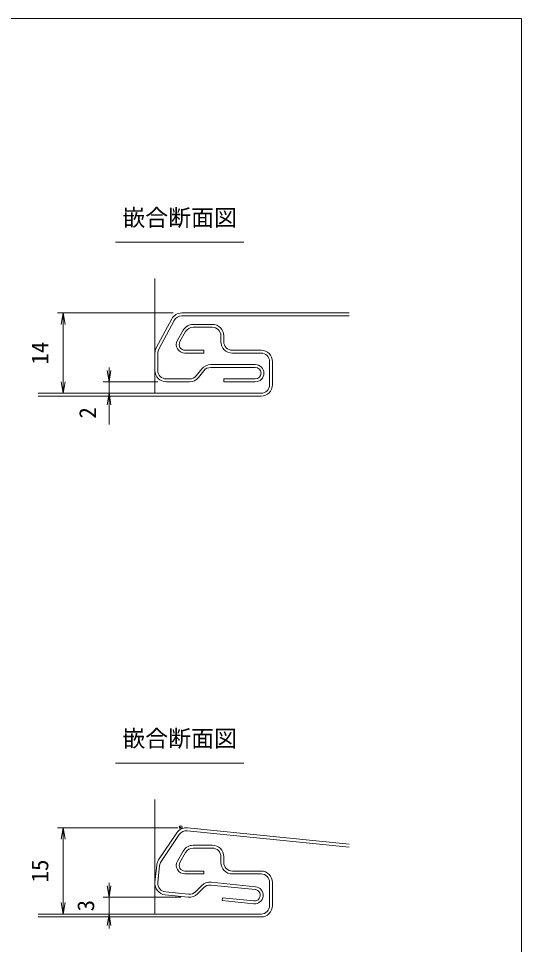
# Model space of a CAD drawing. Units: millimetres on the paper. Extents: x -208 to 189, y -250 to 139.
# Drawn here: x 101.5 to 189.2, y -21.9 to 139.4 of the extents above; entities that cross this region are included whole.
import ezdxf
from ezdxf.enums import TextEntityAlignment as Align

# ---------------------------------------------------------------- set-up
doc = ezdxf.new("R2010")
doc.units = ezdxf.units.MM
doc.header["$PDMODE"] = 32
doc.header["$PDSIZE"] = 0.5
for name, color, linetype, lineweight in [('0-0_寸法', 7, 'Continuous', 18), ('0-1_通り', 1, 'Continuous', 18), ('1-1', 3, 'Continuous', 18), ('F-F', 5, 'Continuous', 18)]:
    doc.layers.add(name, color=color, linetype=linetype, lineweight=lineweight)
doc.styles.add('ＭＳ ゴシック', font='')
doc.styles.get('ＭＳ ゴシック').set_extended_font_data('MS Gothic')

# ---------------------------------------------------------------- blocks, each defined once
blk = doc.blocks.new('_OPEN')
at = {"layer": '0-0_寸法'}
blk.add_line((0, 0), (-1, 0), dxfattribs=at)
blk.add_lwpolyline([(-1, 0.1667), (0, 0), (-1, -0.1667)], dxfattribs=at)
blk = doc.blocks.new('D51')
at = {"layer": '0-1_通り'}
for p, q in [((330.255, 229.703), (310.061, 229.703)), ((311.061, 215.703), (311.061, 229.703))]:
    blk.add_line(p, q, dxfattribs=at)
at = {"layer": '0-1_通り', "xscale": 2, "yscale": 2}
for p, rotation in [((311.061, 229.703), 90), ((311.061, 215.703), 270)]:
    blk.add_blockref('_OPEN', p, dxfattribs=dict(at, rotation=rotation))
at = {"layer": '0-1_通り', "color": 7, "style": 'ＭＳ ゴシック'}
blk.add_text('14', height=2.933, rotation=90, dxfattribs=at).set_placement((309.346, 220.703), align=Align.BOTTOM_LEFT)
blk = doc.blocks.new('D52')
at = {"layer": '0-1_通り'}
for p, q in [((319.061, 217.703), (319.061, 220.203)), ((327.561, 217.703), (318.061, 217.703)), ((319.061, 215.703), (319.061, 217.703)), ((319.061, 215.703), (319.061, 210.29)), ((319.061, 215.703), (319.061, 210.29))]:
    blk.add_line(p, q, dxfattribs=at)
at = {"layer": '0-1_通り', "xscale": 2, "yscale": 2}
for p, rotation in [((319.061, 217.703), 270), ((319.061, 215.703), 90)]:
    blk.add_blockref('_OPEN', p, dxfattribs=dict(at, rotation=rotation))
at = {"layer": '0-1_通り', "color": 7, "style": 'ＭＳ ゴシック'}
blk.add_text('2', height=2.933, rotation=90, dxfattribs=at).set_placement((317.656, 211.29), align=Align.BOTTOM_LEFT)
blk = doc.blocks.new('D53')
at = {"layer": '0-1_通り'}
for p, q in [((319.061, 127.888), (319.061, 130.388)), ((331.579, 127.888), (318.061, 127.888)), ((319.061, 124.944), (319.061, 127.888)), ((319.061, 124.944), (319.061, 122.444))]:
    blk.add_line(p, q, dxfattribs=at)
at = {"layer": '0-1_通り', "xscale": 2, "yscale": 2}
for p, rotation in [((319.061, 127.888), 270), ((319.061, 124.944), 90)]:
    blk.add_blockref('_OPEN', p, dxfattribs=dict(at, rotation=rotation))
at = {"layer": '0-1_通り', "color": 7, "style": 'ＭＳ ゴシック'}
blk.add_text('3', height=2.933, rotation=90, dxfattribs=at).set_placement((317.346, 125.416), align=Align.BOTTOM_LEFT)
blk = doc.blocks.new('D54')
at = {"layer": '0-1_通り'}
for p, q in [((331.05, 139.983), (310.061, 139.983)), ((311.061, 124.944), (311.061, 139.983))]:
    blk.add_line(p, q, dxfattribs=at)
at = {"layer": '0-1_通り', "xscale": 2, "yscale": 2}
for p, rotation in [((311.061, 139.983), 90), ((311.061, 124.944), 270)]:
    blk.add_blockref('_OPEN', p, dxfattribs=dict(at, rotation=rotation))
at = {"layer": '0-1_通り', "color": 7, "style": 'ＭＳ ゴシック'}
blk.add_text('15', height=2.933, rotation=90, dxfattribs=at).set_placement((309.346, 130.463), align=Align.BOTTOM_LEFT)

msp = doc.modelspace()

# ---------------------------------------------------------------- linework, layer by layer
at = {"layer": '1-1'}
for p, q in [((118.394, 100.46), (140.742, 100.46)), ((125.251, 94.142), (125.251, 74.142)), ((129.946, 88.142), (159.106, 88.142)), ((159.106, 87.642), (129.946, 87.642)), ((125.491, 82.086), (128.185, 87.09)), ((128.625, 86.853), (125.931, 81.849)), ((131.912, 86.142), (135.251, 86.142)), ((135.251, 85.642), (131.912, 85.642)), ((129.177, 83.386), (130.176, 85.135)), ((130.61, 84.886), (129.611, 83.138)), ((136.751, 83.142), (136.751, 84.142)), ((137.251, 84.142), (137.251, 83.142)), ((129.177, 83.386), (129.176, 83.386)), ((125.251, 78.142), (125.251, 81.138)), ((125.751, 81.138), (125.751, 78.142)), ((130.479, 81.642), (133.751, 81.642)), ((138.751, 81.642), (143.751, 81.642)), ((143.751, 81.142), (138.751, 81.142)), ((134.972, 79.142), (142.751, 79.142)), ((145.251, 75.642), (145.251, 79.642)), ((145.751, 79.642), (145.751, 75.642)), ((132.462, 77.205), (133.411, 78.392)), ((133.801, 78.079), (132.852, 76.893)), ((142.751, 78.642), (134.972, 78.642)), ((127.251, 76.642), (131.29, 76.642)), ((131.29, 76.142), (127.251, 76.142)), ((104.902, 74.142), (143.751, 74.142)), ((143.751, 73.642), (104.902, 73.642)), ((118.394, 9.701), (140.742, 9.701)), ((125.251, 3.383), (125.251, -16.617)), ((130.943, -1.588), (159.106, -4.448)), ((125.898, -7.163), (129.085, -2.456)), ((129.499, -2.737), (126.312, -7.443)), ((159.106, -4.951), (130.892, -2.085)), ((131.912, -4.617), (135.251, -4.617)), ((129.177, -7.373), (130.176, -5.625)), ((130.61, -5.873), (129.611, -7.621)), ((135.251, -5.117), (131.912, -5.117)), ((129.177, -7.373), (129.176, -7.374)), ((136.751, -7.617), (136.751, -6.617)), ((137.251, -6.617), (137.251, -7.617)), ((125.262, -11.062), (125.564, -8.082)), ((126.062, -8.132), (125.759, -11.113)), ((138.751, -9.117), (143.751, -9.117)), ((143.751, -9.617), (138.751, -9.617)), ((135.034, -11.05), (142.773, -11.836)), ((145.251, -15.117), (145.251, -11.117)), ((145.751, -11.117), (145.751, -15.117)), ((127.1, -12.757), (131.118, -13.165)), ((132.34, -12.723), (133.404, -11.639)), ((133.761, -11.989), (132.697, -13.073)), ((142.723, -12.333), (134.983, -11.547)), ((131.067, -13.662), (127.049, -13.254)), ((104.902, -16.617), (143.751, -16.617)), ((143.751, -17.117), (104.902, -17.117))]:
    msp.add_line(p, q, dxfattribs=at)
for points in [[(133.751, 81.642), (133.751, 81.142), (130.479, 81.142)], [(142.751, 76.142), (137.251, 76.142), (137.251, 76.642), (142.751, 76.642)], [(130.479, -9.117), (133.751, -9.117), (133.751, -9.617), (130.479, -9.617)], [(142.47, -14.82), (136.998, -14.265), (137.049, -13.767), (142.521, -14.323)]]:
    msp.add_lwpolyline(points, dxfattribs=at)
for centre, radius, start, end in [((129.946, 86.142), 2, 89.99966, 151.69935), ((129.946, 86.142), 1.5, 89.99987, 151.69918), ((131.912, 84.142), 2, 90.00101, 150.25508), ((131.912, 84.142), 1.5, 90.00002, 150.25542), ((135.251, 84.142), 2, 0, 90), ((135.251, 84.142), 1.5, 0, 90), ((130.479, 82.642), 1.5, 150.25542, 269.99998), ((130.479, 82.642), 1, 150.25508, 270.00248), ((138.751, 83.142), 2, 180, 270), ((138.751, 83.142), 1.5, 180, 270), ((127.251, 81.138), 2, 151.70007, 180.00107), ((127.251, 81.138), 1.5, 151.69945, 180.00024), ((143.751, 79.642), 2, 0, 90), ((143.751, 79.642), 1.5, 0, 90), ((134.972, 77.142), 2, 90.00003, 141.34021), ((142.751, 77.642), 1.5, 270, 90), ((127.251, 78.142), 2, 180, 270), ((127.251, 78.142), 1.5, 180, 270), ((134.972, 77.142), 1.5, 90.00032, 141.34021), ((142.751, 77.642), 1, 270, 90), ((131.29, 78.142), 1.5, 269.99915, 321.34021), ((131.29, 78.142), 2, 270.00003, 321.34021), ((143.751, 75.642), 2, 270, 0), ((143.751, 75.642), 1.5, 270, 0), ((130.741, -3.578), 2, 84.20022, 145.89948), ((130.741, -3.578), 1.5, 84.20077, 145.89941), ((131.912, -6.617), 2, 90.00126, 150.25558), ((135.251, -6.617), 2, 0, 90), ((131.912, -6.617), 1.5, 90.00002, 150.25542), ((135.251, -6.617), 1.5, 0, 90), ((127.554, -8.284), 2, 145.89784, 174.19889), ((127.554, -8.284), 1.5, 145.89906, 174.19991), ((130.479, -8.117), 1.5, 150.25542, 269.99998), ((130.479, -8.117), 1, 150.25508, 270.00248), ((138.751, -7.617), 2, 180, 270), ((138.751, -7.617), 1.5, 180, 270), ((143.751, -11.117), 2, 0, 90), ((143.751, -11.117), 1.5, 0, 90), ((127.251, -11.264), 2, 174.20031, 264.20025), ((127.251, -11.264), 1.5, 174.19996, 264.1997), ((134.832, -13.039), 2, 84.19968, 135.54022), ((131.27, -11.672), 1.5, 264.20008, 315.54037), ((134.832, -13.039), 1.5, 84.20008, 135.54037), ((142.617, -13.328), 1.5, 264.38731, 84.01291), ((142.624, -13.328), 1, 264.04697, 84.35268), ((131.27, -11.672), 2, 264.19949, 315.53994), ((143.751, -15.117), 1.5, 270, 0), ((143.751, -15.117), 2, 270, 0)]:
    msp.add_arc(centre, radius, start, end, dxfattribs=at)
msp.add_point((129.754, -1.467), dxfattribs=at)
at = {"layer": 'F-F', "color": 7}
for p, q in [((-208.437, 139.439), (189.163, 139.439)), ((189.153, 139.449), (189.153, -139.581))]:
    msp.add_line(p, q, dxfattribs=at)
msp.add_lwpolyline([(189.163, 139.449), (189.163, -139.581), (-208.437, -139.581)], dxfattribs=at)

# ---------------------------------------------------------------- block references
at = {"layer": '1-1'}
for name in ['D51', 'D52', 'D54', 'D53']:
    msp.add_blockref(name, (-201.809, -141.561), dxfattribs=at)

# ---------------------------------------------------------------- texts
at = {"layer": '1-1', "color": 7, "style": 'ＭＳ ゴシック'}
for p in [(119.56, 102.404), (119.56, 11.644)]:
    msp.add_text('嵌合断面図', height=2.933, dxfattribs=at).set_placement(p, align=Align.BOTTOM_LEFT)

doc.saveas('drawing.dxf')
